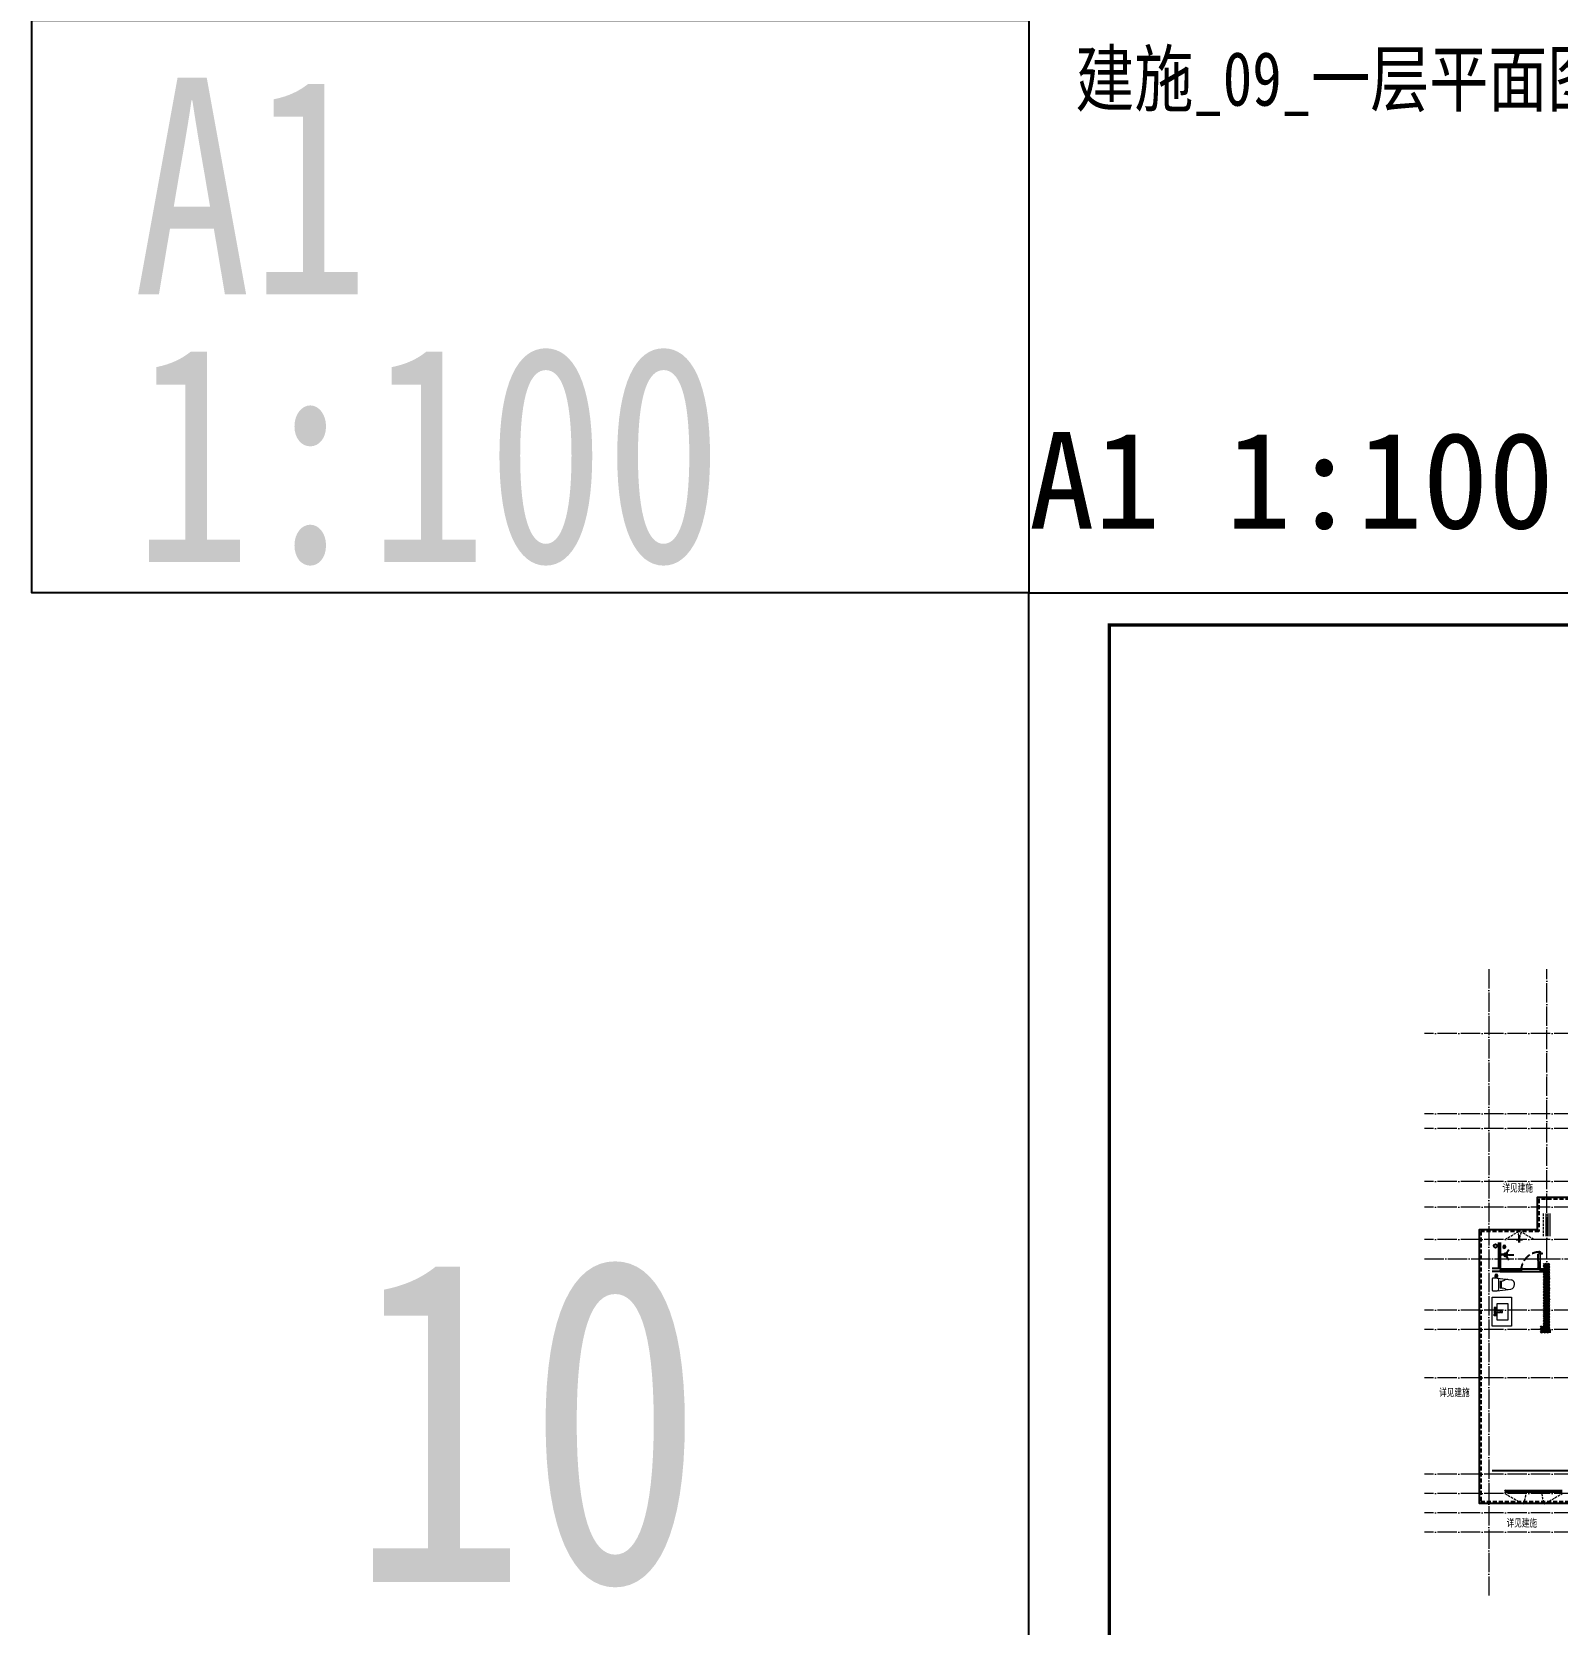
# Model space of a CAD drawing. Extents: x -518115 to 389031, y -231062 to 1628073.
# Drawn here: x -31986 to 15440, y 592587 to 642090 of the extents above; entities that cross this region are included whole.
import ezdxf

# ---------------------------------------------------------------- set-up
doc = ezdxf.new("R2010")
doc.units = 0
doc.header["$LTSCALE"] = 1000
doc.header["$MEASUREMENT"] = 0
for name, pattern in [('DASH', [0.35, 0.25, -0.1]), ('DOTE', [2.42, 2, -0.2, 0.02, -0.2]), ('HIDDEN', [0.375, 0.25, -0.125])]:
    doc.linetypes.add(name, pattern=pattern)
for name, color, linetype in [('3-栏杆1', 135, 'Continuous'), ('3.5方案汇报，与郭总、侯月琴确定户型_t8$0$2020.03.04 -1安徽标准化洋房户型(UA）_t8_t8$0$看线', 154, 'Continuous'), ('IP-bath&kitchen-JOHNSON', 4, 'Continuous'), ('P-bath&kitchen-JOHNSON', 4, 'Continuous'), ('PUB_TEXT', 4, 'Continuous'), ('text', 7, 'Continuous'), ('VPIPE-中水', 122, 'Continuous'), ('保温', 6, 'Continuous'), ('图框', 140, 'Continuous'), ('导图字', 7, 'Continuous'), ('机电标识类', 1, 'Continuous'), ('看线', 251, 'Continuous')]:
    doc.layers.add(name, color=color, linetype=linetype)
for name, color, linetype, lineweight in [('DOTE', 19, 'DOTE', 9), ('LVTRY', 1, 'Continuous', 13), ('WINDOW', 144, 'Continuous', 15), ('平面-栏杆', 135, 'Continuous', 15), ('平面-看线', 45, 'Continuous', 15), ('平面-空调室内机', 176, 'Continuous', 9), ('空调', 76, 'Continuous', 13)]:
    doc.layers.add(name, color=color, linetype=linetype, lineweight=lineweight)
doc.layers.add('yichutu', color=7, linetype='Continuous', true_color=0xffffff, plot=False)
doc.styles.add('_TCH_AXIS', font='COMPLEX', dxfattribs={"bigfont": 'GBCBIG'})
doc.styles.add('_TCH_LABEL', font='')
doc.styles.add('黑体', font='')
doc.styles.get('_TCH_LABEL').set_extended_font_data('SimHei')
doc.styles.get('黑体').set_extended_font_data('SimHei')
pattern_1 = [(45, (-407300, 231625.085), (0, 47.4157523), [100.584, -33.528]), (135, (-407276.292, 231648.793), (3e-15, 47.4157523), [100.584, -33.528])]

# ---------------------------------------------------------------- blocks, each defined once
blk = doc.blocks.new('TK')
at = {"layer": '图框'}
blk.add_lwpolyline([(465375, 548714), (549475, 548714), (549475, 489314), (465375, 489314)], close=True, dxfattribs=at)
blk.add_lwpolyline([(465375, 548714), (549475, 548714), (549475, 489314), (465375, 489314)], close=True, dxfattribs=at)
at = {"layer": '图框', "const_width": 100}
blk.add_lwpolyline([(548475, 490314), (548475, 547714), (467875, 547714), (467875, 490314)], close=True, dxfattribs=at)
blk = doc.blocks.new('rrrrrrrrrrrra')
for p, q in [((-112, 459), (-112, 324)), ((-112, 324), (-64, -103)), ((253, 484), (-87, 484)), ((-59, 271), (224, 271)), ((-21, 232), (-34, 154)), ((191, 200), (-26, 200)), ((186, 232), (-21, 232)), ((186, 232), (199, 154)), ((278, 324), (228, -116)), ((278, 324), (278, 459))]:
    blk.add_line(p, q)
for centre, radius, start, end in [((-87, 459), 25, 90, 180), ((-59, 324), 53.3, 180, 270), ((149, -3), 224, 158.5202, 180), ((-323, 210), 294, 333.5369, 351.4828), ((488, 210), 294, 188.5172, 206.4631), ((224, 324), 53.3, 270, 0), ((16, -3), 224, 0, 21.4798), ((253, 459), 25, 0, 90), ((84, -64), 153, 195.0773, 340.1181)]:
    blk.add_arc(centre, radius, start, end)
blk = doc.blocks.new('A$C1E0F638F')
for points in [[(500, 435), (500, 85), (0, 85), (0, 435)], [(120, 0), (180, 0), (180, 60), (120, 60)], [(147, 55), (153, 55), (153, 5), (147, 5)], [(270, 30), (230, 30), (230, 195), (270, 195)], [(230, 30), (270, 30), (270, 10), (230, 10)], [(380, 0), (320, 0), (320, 60), (380, 60)], [(353, 55), (347, 55), (347, 5), (353, 5)]]:
    blk.add_lwpolyline(points, close=True)
blk.add_lwpolyline([(270, 60), (280, 60), (280, 0), (220, 0), (220, 60), (230, 60)])
blk.add_circle((250, 236), 26)
blk = doc.blocks.new('$lvtry$00000171')
for p, q in [((-74, 11), (-11, 74)), ((-70, -27), (27, 70)), ((-53, -53), (53, 53)), ((-27, -70), (70, 27)), ((11, -74), (74, -11))]:
    blk.add_line(p, q)
blk.add_circle((0, 0), 75)
blk.add_point((0, 0))
blk = doc.blocks.new('135')
blk.add_hatch(color=256).paths.add_polyline_path([(5, 2), (4, -1), (-5, 2), (-4, 5)])
for p, q in [((-6, 19), (-3, 19)), ((-3, 19), (-6, 19)), ((-6, 3), (5, -2)), ((-6, 3), (-5, 3)), ((-5, 11), (-5, 31)), ((5, 11), (-5, 11)), ((5, 10), (-5, 10)), ((-5, 3), (-4, 6)), ((-4, 6), (5, 2)), ((0, 0), (0, 39)), ((6, 19), (3, 19)), ((3, 19), (6, 19)), ((4, -1), (5, 2)), ((5, 11), (5, 32)), ((4, -1), (6, -2))]:
    blk.add_line(p, q)
for centre, radius, start, end in [((6, 16), 13.5, 151.0147, 204.8403), ((13, 4), 20.5, 163.0924, 182.0012), ((-6, 4), 1, 184.2275, 248.4661), ((-5, 22), 0.5, 335.7643, 151.0147), ((4, 18), 9.42, 155.7643, 171.9773), ((9, 15), 14.6, 166.278, 198.0953), ((14, 4), 19.5, 163.7443, 182.5269), ((-5, 3), 0.5, 181.9385, 247.2597), ((5, 22), 0.5, 29.8425, 204.574), ((-6, 17), 11.7, 10.475, 24.574), ((-6, 15), 12.4, 338.6449, 16.0476), ((29, 7), 24, 172.9439, 199.2318), ((-6, 16), 13.4, 334.9111, 29.8425), ((26, 6), 20.6, 169.1454, 199.9526), ((6, -1), 1.17, 247.4597, 19.9526), ((6, -1), 0.5, 247.4597, 19.2318)]:
    blk.add_arc(centre, radius, start, end)
blk.add_open_spline([(-5, 31), (-4, 31), (-2, 33), (1, 29), (3, 31), (5, 32)], degree=3, knots=[0, 0, 0, 0, 3.066329, 6.218313, 11.124135, 11.124135, 11.124135, 11.124135])
blk = doc.blocks.new('SDFAWERAWER')
at = {"layer": 'LVTRY', "color": 1}
for p, q in [((593941, -1242210), (593784, -1242595)), ((593965, -1242220), (593807, -1242604)), ((593941, -1242210), (593965, -1242220)), ((593988, -1242191), (593978, -1242214)), ((594007, -1242226), (593978, -1242214)), ((594017, -1242203), (593988, -1242191)), ((594016, -1242220), (594027, -1242193)), ((594016, -1242220), (594022, -1242223)), ((594026, -1242204), (594018, -1242222)), ((594018, -1242222), (594021, -1242220)), ((594025, -1242211), (594021, -1242220)), ((594023, -1242221), (594022, -1242223)), ((594022, -1242223), (594024, -1242222)), ((594023, -1242211), (594030, -1242194)), ((594024, -1242221), (594024, -1242222)), ((594025, -1242211), (594031, -1242197)), ((594027, -1242193), (594033, -1242195)), ((594028, -1242234), (594078, -1242255)), ((594030, -1242194), (594031, -1242197)), ((594032, -1242197), (594033, -1242195)), ((594033, -1242195), (594034, -1242197)), ((594034, -1242198), (594034, -1242197)), ((594047, -1242201), (594036, -1242229)), ((594036, -1242229), (594039, -1242230)), ((594037, -1242211), (594088, -1242232)), ((594039, -1242230), (594045, -1242214)), ((594039, -1242230), (594042, -1242228)), ((594042, -1242228), (594051, -1242205)), ((594050, -1242202), (594043, -1242218)), ((594047, -1242201), (594050, -1242202)), ((594050, -1242202), (594051, -1242205)), ((594057, -1242246), (594067, -1242223)), ((593784, -1242595), (593807, -1242604)), ((593803, -1242641), (593813, -1242618)), ((593803, -1242641), (593833, -1242653)), ((593813, -1242618), (593842, -1242630)), ((593842, -1242630), (593833, -1242653)), ((593834, -1242656), (593833, -1242653)), ((593845, -1242629), (593834, -1242656)), ((593836, -1242657), (593834, -1242656)), ((593848, -1242630), (593836, -1242657)), ((593845, -1242629), (593842, -1242630)), ((593848, -1242630), (593845, -1242629)), ((593847, -1242662), (593858, -1242634)), ((593847, -1242662), (593850, -1242663)), ((593850, -1242663), (593861, -1242635)), ((593852, -1242662), (593862, -1242637)), ((593858, -1242634), (593861, -1242635)), ((593861, -1242635), (593862, -1242637))]:
    blk.add_line(p, q, dxfattribs=at)
blk.add_lwpolyline([(593823, -1242717), (594046, -1242174), (594037, -1242170), (593814, -1242713)], close=True, dxfattribs=at)
blk.add_arc((594075, -1242240), 15.3, 281.7932, 33.7019, dxfattribs=at)
for centre, major_axis, start_param, end_param in [((593974, -1242224), (3.93, 9.6), 0, 1.570796), ((593817, -1242608), (13.5, 33.1), 1.570796, 3.141593), ((593817, -1242608), (3.93, 9.6), 1.570796, 3.141593)]:
    blk.add_ellipse(centre, major_axis=major_axis, ratio=1, start_param=start_param, end_param=end_param, dxfattribs=at)
at = {"layer": 'P-bath&kitchen-JOHNSON', "color": 8, "linetype": 'DASH'}
blk.add_arc((593810, -1242714), 586, 67.5369, 157.1325, dxfattribs=at)
at = {"layer": 'LVTRY', "color": 1, "xscale": -1, "rotation": 157.7329157530927}
blk.add_blockref('135', (594045, -1242162), dxfattribs=at)
blk = doc.blocks.new('A$C5DCB2F21')
at = {"layer": 'IP-bath&kitchen-JOHNSON', "color": 8}
for p, q in [((-68, -213), (-158, -275)), ((0, -261), (0, -425)), ((68, -213), (158, -275))]:
    blk.add_line(p, q, dxfattribs=at)
at = {"layer": 'IP-bath&kitchen-JOHNSON', "color": 250}
for centre, major_axis, ratio, start_param, end_param in [((0, -179), (-51, 0), 0.990052, -1.36297, 4.504563), ((0, -178), (-26.8, 0), 0.994812, -1.167677, 4.309269)]:
    blk.add_ellipse(centre, major_axis=major_axis, ratio=ratio, start_param=start_param, end_param=end_param, dxfattribs=at)
at = {"layer": 'LVTRY', "color": 1}
for p, q in [((74, 0), (-74, 0)), ((-10, -174), (-10, -49)), ((11, -174), (11, -49))]:
    blk.add_line(p, q, dxfattribs=at)
blk.add_lwpolyline([(74, 0), (74, -16), (-74, -16), (-74, 0)], dxfattribs=at)
for points in [[(-26, -31, -0.364142), (-38, -16, -0.020495)], [(-10, -49, 0.214893), (-26, -31, 7.649644)], [(11, -49, -0.21439), (26, -31, -7.649644)], [(26, -31, 0.364142), (38, -16, 0.020495)]]:
    blk.add_lwpolyline(points, format="xyb", dxfattribs=at)
blk.add_arc((0, -174), 10.5, 180, 0, dxfattribs=at)
for centre, major_axis, ratio, start_param, end_param in [((0, -181), (53.6, 0), 0.987577, 1.76809, 7.656688), ((-12, -165), (0, 1.43), 0.85, -1.570796, 4.712389), ((-12, -189), (0, 1.43), 0.85, 4.712389, 10.995574), ((12, -165), (0, 1.43), 0.85, 4.712389, 10.995574), ((12, -189), (0, 1.43), 0.85, 4.712389, 10.995574)]:
    blk.add_ellipse(centre, major_axis=major_axis, ratio=ratio, start_param=start_param, end_param=end_param, dxfattribs=at)
blk = doc.blocks.new('GDGDRGDGRD')
at = {"layer": 'IP-bath&kitchen-JOHNSON'}
for p, q in [((490533, 524228), (491883, 524228)), ((490533, 524193), (491183, 524193)), ((490533, 524183), (491183, 524183)), ((490533, 524148), (491883, 524148)), ((491183, 524183), (491183, 524193)), ((491883, 524183), (491783, 524183)), ((491783, 524173), (491783, 524183)), ((491883, 524173), (491783, 524173))]:
    blk.add_line(p, q, dxfattribs=at)
at = {"layer": 'IP-bath&kitchen-JOHNSON', "color": 8}
for points in [[(490533, 525048), (490533, 524148), (490283, 524148)], [(490483, 525048), (490483, 524248), (490283, 524248)]]:
    blk.add_lwpolyline(points, dxfattribs=at)
at = {"layer": 'LVTRY', "color": 1}
blk.add_lwpolyline([(490883, 522448), (490283, 522448), (490283, 523348), (490883, 523348)], close=True, dxfattribs=at)
at = {"layer": 'IP-bath&kitchen-JOHNSON'}
for name, p, rotation in [('A$C5DCB2F21', (490533, 524673), 90.008488524447), ('SDFAWERAWER', (-528536, 1449334), 22.25976934310711)]:
    blk.add_blockref(name, p, dxfattribs=dict(at, rotation=rotation))
at = {"layer": 'LVTRY', "xscale": -0.6666666667107826, "yscale": 0.6666666667107826}
for p in [(490663, 524918), (490413, 524018)]:
    blk.add_blockref('$lvtry$00000171', p, dxfattribs=at)
at = {"layer": 'LVTRY', "color": 1, "extrusion": (0, 0, -1), "xscale": -1, "zscale": -1, "rotation": 270}
blk.add_blockref('rrrrrrrrrrrra', (-490766, 523666), dxfattribs=at)
at = {"layer": 'LVTRY', "color": 1, "xscale": -1, "rotation": 270}
blk.add_blockref('A$C1E0F638F', (490347, 522649), dxfattribs=at)
blk = doc.blocks.new('dongkong')
blk.add_wipeout([(-603756, 210771), (-603756, 210571), (-603836, 210571), (-603836, 210771)])
at = {"layer": '机电标识类', "color": 250, "linetype": 'DASH', "ltscale": 400}
for p, q in [((-603896, 210671), (-603696, 210671)), ((-603796, 210771), (-603796, 210571))]:
    blk.add_line(p, q, dxfattribs=at)
at = {"layer": '空调', "color": 6, "linetype": 'DASH', "const_width": 2}
blk.add_lwpolyline([(-603756, 210771), (-603756, 210571), (-603836, 210571), (-603836, 210771)], close=True, dxfattribs=at)
blk = doc.blocks.new('HFHFTHFD')
at = {"layer": 'DOTE', "linetype": 'DOTE', "ltscale": 0.3}
for p, q in [((420617, 612949), (420617, 593449)), ((422417, 601749), (422417, 612949)), ((472617, 610949), (418617, 610949)), ((472617, 608449), (418617, 608449)), ((472617, 607999), (418617, 607999)), ((472617, 606349), (418617, 606349)), ((472617, 605549), (418617, 605549)), ((472617, 604549), (418617, 604549)), ((418617, 603949), (472617, 603949)), ((472617, 602349), (418617, 602349)), ((472617, 601749), (418617, 601749)), ((472617, 600249), (418617, 600249)), ((472617, 597249), (418617, 597249)), ((472617, 596649), (418617, 596649)), ((472617, 596049), (418617, 596049)), ((472617, 595449), (418617, 595449))]:
    blk.add_line(p, q, dxfattribs=at)
blk = doc.blocks.new('yct-841-594-84100-59400-100-1000.0')
at = {"layer": 'yichutu', "color": 7, "true_color": 0xffffff}
blk.add_lwpolyline([(0, 0), (0, 59400), (84100, 59400), (84100, 0)], close=True, dxfattribs=at)
at = {"layer": 'yichutu', "color": 7, "true_color": 0xffffff, "style": '_TCH_LABEL'}
blk.add_text('A1 1:100', height=3000, dxfattribs=at).set_placement((0, 61400))

msp = doc.modelspace()

# ---------------------------------------------------------------- hatches: boundary and pattern name
at = {"layer": '保温', "linetype": 'ByBlock', "ltscale": 10}
h = msp.add_hatch(dxfattribs=at)
h.set_pattern_fill('AR-HBONE', color=251, scale=55)
h.set_pattern_definition(pattern_1)
h.paths.add_polyline_path([(15216.7, 601648.8), (15216.7, 603798.8), (15016.7, 603798.8), (15016.7, 601648.8)])
h = msp.add_hatch(dxfattribs=at)
h.set_pattern_fill('AR-HBONE', color=251, scale=55)
h.set_pattern_definition(pattern_1)
h.paths.add_polyline_path([(15016.7, 601648.8), (15016.7, 601848.8), (14916.7, 601848.8), (14916.7, 601648.8)])

# ---------------------------------------------------------------- linework, layer by layer
at = {"layer": '3-栏杆1', "color": 5}
for p, q in [((13836.8, 596731), (13816.6, 596748.8)), ((13816.6, 596748.8), (13836.8, 596731)), ((13816.6, 596681.9), (13836.8, 596701.7)), ((15596.3, 596731), (13836.8, 596731)), ((13836.8, 596731), (13836.8, 596701.7)), ((13836.8, 596701.7), (15596.3, 596701.7))]:
    msp.add_line(p, q, dxfattribs=at)
at = {"layer": '3.5方案汇报，与郭总、侯月琴确定户型_t8$0$2020.03.04 -1安徽标准化洋房户型(UA）_t8_t8$0$看线', "ltscale": 10}
msp.add_line((15916.6, 597348.8), (13416.6, 597348.8), dxfattribs=at)
at = {"layer": 'text', "color": 2}
msp.add_lwpolyline([(-985.9, 624648.6), (-31985.9, 624648.6), (-31985.9, 642457), (-985.9, 642457)], close=True, dxfattribs=at)
at = {"layer": 'VPIPE-中水', "linetype": 'Continuous'}
msp.add_circle((13521.7, 604343.8), 55, dxfattribs=at)
at = {"layer": 'WINDOW', "color": 250, "linetype": 'DASH', "ltscale": 0.3}
for points in [[(13816.6, 596648.8), (14379.7, 596324.2, 0.1314846), (14466.6, 596648.8)], [(15616.6, 596648.8), (15053.4, 596324.2, -0.1314846), (14966.6, 596648.8)]]:
    msp.add_lwpolyline(points, format="xyb", dxfattribs=at)
at = {"layer": '保温', "color": 251, "linetype": 'ByBlock', "ltscale": 10}
msp.add_line((15216.7, 601748.8), (15216.7, 601648.8), dxfattribs=at)
at = {"layer": '平面-栏杆'}
for points in [[(15086.9, 605348.8), (15086.6, 604648.8)], [(15146.9, 605348.8), (15146.6, 604648.8)]]:
    msp.add_lwpolyline(points, dxfattribs=at)
at = {"layer": '平面-看线', "linetype": 'DASH', "ltscale": 0.3}
msp.add_line((15016.6, 604648.8), (15016.9, 605348.8), dxfattribs=at)
at = {"layer": '平面-看线'}
msp.add_lwpolyline([(15216.9, 605348.8), (15216.6, 604648.8)], dxfattribs=at)

# ---------------------------------------------------------------- block references
for name, p in [('TK', (-466360.9, 75935)), ('GDGDRGDGRD', (-476865.9, 79400.3))]:
    msp.add_blockref(name, p)

# ---------------------------------------------------------------- texts
at = {"layer": 'PUB_TEXT', "style": '_TCH_AXIS'}
for p in [(13739.6, 606008.7), (11770.8, 599649.9), (13867.6, 595593.5)]:
    msp.add_text('详见建施', height=236.31, dxfattribs=at).set_placement(p)
at = {"layer": 'text', "color": 2, "style": '黑体', "width": 0.8}
for s, p in [('A1', (-28832.6, 633931.4)), ('1:100', (-28822.7, 625605.3))]:
    msp.add_text(s, height=6729.45, dxfattribs=at).set_placement(p)
at = {"layer": 'text', "color": 1, "style": '黑体', "width": 0.8}
msp.add_text('10', height=10094.18, dxfattribs=at).set_placement((-22087.7, 593895.5))
at = {"layer": '导图字', "color": 1, "style": '黑体', "width": 0.8}
msp.add_text('建施_09_一层平面图_A1', height=1682.363, dxfattribs=at).set_placement((457.3, 639793.5))

# ---------------------------------------------------------------- next in the draw order: block references
at = {"layer": '平面-空调室内机', "ltscale": 0.3, "xscale": -1, "rotation": 180}
msp.add_blockref('dongkong', (618062.6, 815219.8), dxfattribs=at)

# ---------------------------------------------------------------- next in the draw order: linework, layer by layer
at = {"layer": 'WINDOW', "color": 250, "linetype": 'DASH', "ltscale": 0.3}
for points in [[(13816.7, 604548.8), (14206.4, 604773.7, -0.1316053), (14266.7, 604548.8)], [(14716.7, 604548.8), (14326.9, 604773.7, 0.1316053), (14266.7, 604548.8)]]:
    msp.add_lwpolyline(points, format="xyb", dxfattribs=at)
at = {"layer": '看线', "color": 201}
msp.add_lwpolyline([(23316.6, 608048.8), (23316.6, 606648.8), (21216.6, 606648.8), (21216.6, 605848.8), (14816.6, 605848.8), (14816.6, 604848.8), (13016.6, 604848.8), (13016.6, 596348.8), (15866.6, 596348.8)], dxfattribs=at)
at = {"layer": '看线', "color": 201, "linetype": 'HIDDEN', "ltscale": 0.5}
msp.add_lwpolyline([(23366.6, 608048.8), (23366.6, 606598.8), (21266.6, 606598.8), (21266.6, 605798.8), (14866.6, 605798.8), (14866.6, 604798.8), (13066.6, 604798.8), (13066.6, 596398.8), (16016.6, 596398.8)], dxfattribs=at)

# ---------------------------------------------------------------- next in the draw order: block references
msp.add_blockref('HFHFTHFD', (-407300, 0))
at = {"layer": 'yichutu'}
msp.add_blockref('yct-841-594-84100-59400-100-1000.0', (-985.9, 565248.6), dxfattribs=at)

doc.saveas('drawing.dxf')
